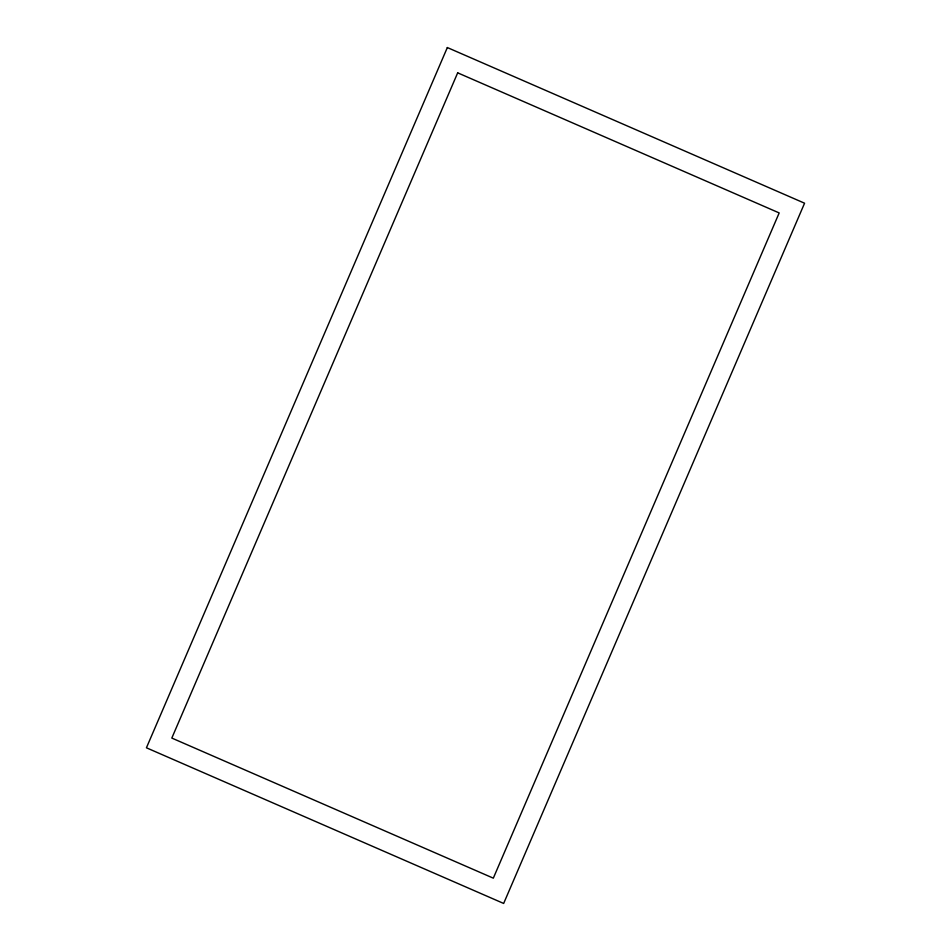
<?xml version="1.0" encoding="UTF-8"?>
<svg xmlns="http://www.w3.org/2000/svg" width="951" height="951" viewBox="0 0 951 951"><rect width="100%" height="100%" fill="white"/><g stroke="black" fill="none" stroke-linecap="round" stroke-linejoin="round"><path stroke-width="1.43" d="M447.339 47.55L146.43 747.795L503.661 903.45L804.57 203.205L447.339 47.55M457.681 72.835L171.822 738.071L493.319 878.165L779.178 212.929L457.681 72.835"/></g></svg>
